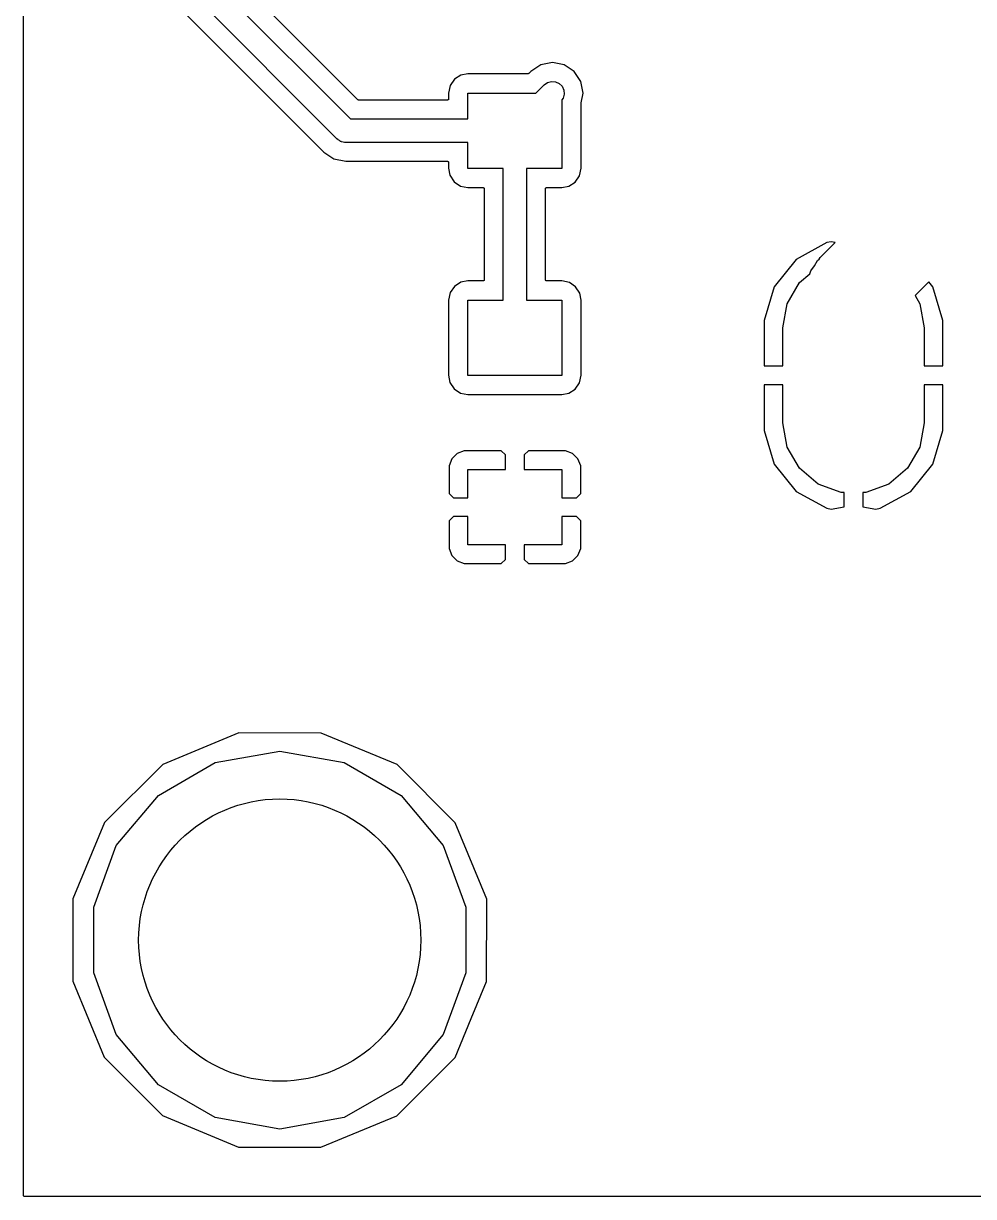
# Model space of a CAD drawing. Extents: x 0.3 to 75.7, y -92.7 to -0.5.
# Drawn here: x 0.28 to 10.38, y -92.72 to -80.26 of the extents above; entities that cross this region are included whole.
import ezdxf

# ---------------------------------------------------------------- set-up
doc = ezdxf.new("R2010")
doc.units = 0
doc.header["$MEASUREMENT"] = 0
doc.layers.add('BLACK', color=7, linetype='CONTINUOUS')

msp = doc.modelspace()

# ---------------------------------------------------------------- linework, layer by layer
at = {"layer": 'Black'}
for p, q in [((2.23999, -79.7632), (3.75178, -81.275)), ((3.83081, -81.0712), (2.45382, -79.6942)), ((0.275, -84.9576), (0.275, -79.7917)), ((3.61161, -81.4884), (2.06306, -79.9398)), ((1.99417, -80.1538), (3.46929, -81.6289)), ((5.77573, -80.7), (5.66929, -80.7711)), ((5.9, -80.6753), (5.77573, -80.7)), ((6.02427, -80.7), (5.9, -80.6753)), ((6.12963, -80.7704), (6.02427, -80.7)), ((4.85782, -80.8538), (4.81216, -80.9207)), ((4.92597, -80.81), (4.85782, -80.8538)), ((5.00121, -80.7958), (4.92597, -80.81)), ((5.63917, -80.7958), (5.00121, -80.7958)), ((5.63973, -80.7957), (5.63917, -80.7958)), ((5.6403, -80.7958), (5.63973, -80.7957)), ((5.64194, -80.7953), (5.6403, -80.7958)), ((5.64361, -80.795), (5.64194, -80.7953)), ((5.64411, -80.7948), (5.64361, -80.795)), ((5.64466, -80.7946), (5.64411, -80.7948)), ((5.64605, -80.7936), (5.64466, -80.7946)), ((5.64752, -80.7928), (5.64605, -80.7936)), ((5.64789, -80.7923), (5.64752, -80.7928)), ((5.64836, -80.792), (5.64789, -80.7923)), ((5.66929, -80.7711), (5.64836, -80.792)), ((5.81161, -80.9116), (5.84717, -80.8867)), ((5.84717, -80.8867), (5.8891, -80.8755)), ((5.8891, -80.8755), (5.93235, -80.8793)), ((5.93235, -80.8793), (5.9717, -80.8976)), ((6.20003, -80.8757), (6.12963, -80.7704)), ((6.22475, -81), (6.20003, -80.8757)), ((4.81216, -80.9207), (4.79583, -81.0013)), ((4.79583, -81.0013), (4.79583, -81.062)), ((5, -81.275), (5, -81)), ((5, -81), (5.72322, -81)), ((5.72322, -81), (5.81161, -80.9116)), ((5.9717, -80.8976), (6.00239, -80.9283)), ((6.00239, -80.9283), (6.02074, -80.9676)), ((6.02452, -81.0109), (6.01329, -81.0528)), ((6.02074, -80.9676), (6.02452, -81.0109)), ((6.20442, -81.1022), (6.22475, -81)), ((3.83128, -81.0715), (3.83081, -81.0712)), ((3.83165, -81.072), (3.83128, -81.0715)), ((3.83312, -81.0728), (3.83165, -81.072)), ((3.83451, -81.0738), (3.83312, -81.0728)), ((3.83506, -81.0739), (3.83451, -81.0738)), ((3.83556, -81.0742), (3.83506, -81.0739)), ((3.83723, -81.0745), (3.83556, -81.0742)), ((3.83887, -81.075), (3.83723, -81.0745)), ((3.83944, -81.0749), (3.83887, -81.075)), ((3.84, -81.075), (3.83944, -81.0749)), ((4.78283, -81.075), (3.84, -81.075)), ((4.78395, -81.0748), (4.78283, -81.075)), ((4.78508, -81.0748), (4.78395, -81.0748)), ((4.78615, -81.0744), (4.78508, -81.0748)), ((4.78727, -81.0742), (4.78615, -81.0744)), ((4.78826, -81.0736), (4.78727, -81.0742)), ((4.78933, -81.0733), (4.78826, -81.0736)), ((4.7902, -81.0725), (4.78933, -81.0733)), ((4.79118, -81.072), (4.7902, -81.0725)), ((4.79191, -81.0711), (4.79118, -81.072)), ((4.79279, -81.0704), (4.79191, -81.0711)), ((4.79336, -81.0694), (4.79279, -81.0704)), ((4.79409, -81.0685), (4.79336, -81.0694)), ((4.79447, -81.0674), (4.79409, -81.0685)), ((4.79504, -81.0664), (4.79447, -81.0674)), ((4.79524, -81.0653), (4.79504, -81.0664)), ((4.79563, -81.0643), (4.79524, -81.0653)), ((4.79583, -81.062), (4.79563, -81.0631)), ((4.79563, -81.0631), (4.79563, -81.0643)), ((6.01329, -81.0528), (6, -81.0718)), ((6, -81.0718), (6, -81.8)), ((6.20417, -81.1047), (6.20439, -81.1034)), ((6.20417, -81.7987), (6.20417, -81.1047)), ((6.20439, -81.1034), (6.20442, -81.1022)), ((3.75178, -81.275), (5, -81.275)), ((3.61612, -81.4915), (3.61161, -81.4884)), ((3.61965, -81.4958), (3.61612, -81.4915)), ((3.6338, -81.5039), (3.61965, -81.4958)), ((3.64717, -81.5133), (3.6338, -81.5039)), ((3.65248, -81.5147), (3.64717, -81.5133)), ((3.65725, -81.5175), (3.65248, -81.5147)), ((3.67333, -81.5203), (3.65725, -81.5175)), ((3.46929, -81.6289), (3.57573, -81.7)), ((3.6891, -81.5245), (3.67333, -81.5203)), ((3.69458, -81.524), (3.6891, -81.5245)), ((3.7, -81.525), (3.69458, -81.524)), ((5, -81.525), (3.7, -81.525)), ((5, -81.8), (5, -81.525)), ((3.57573, -81.7), (3.70128, -81.725)), ((3.70128, -81.725), (4.78283, -81.725)), ((4.78283, -81.725), (4.78395, -81.7252)), ((4.78395, -81.7252), (4.78508, -81.7252)), ((4.78508, -81.7252), (4.78615, -81.7256)), ((4.78615, -81.7256), (4.78727, -81.7258)), ((4.78727, -81.7258), (4.78826, -81.7264)), ((4.78826, -81.7264), (4.78933, -81.7267)), ((4.78933, -81.7267), (4.7902, -81.7275)), ((4.7902, -81.7275), (4.79118, -81.728)), ((4.79118, -81.728), (4.79191, -81.7289)), ((4.79191, -81.7289), (4.79279, -81.7296)), ((4.79279, -81.7296), (4.79336, -81.7306)), ((4.79336, -81.7306), (4.79409, -81.7315)), ((4.79409, -81.7315), (4.79447, -81.7326)), ((4.79447, -81.7326), (4.79504, -81.7336)), ((4.79504, -81.7336), (4.79524, -81.7347)), ((4.79524, -81.7347), (4.79563, -81.7357)), ((4.79563, -81.7357), (4.79563, -81.7369)), ((4.79563, -81.7369), (4.79583, -81.738)), ((4.79583, -81.738), (4.79583, -81.7988)), ((4.79583, -81.7988), (4.80999, -81.874)), ((4.80999, -81.874), (4.85384, -81.9422)), ((5.375, -81.8), (5, -81.8)), ((5.375, -83.2), (5.375, -81.8)), ((6, -81.8), (5.625, -81.8)), ((5.625, -81.8), (5.625, -83.2)), ((6.14218, -81.9462), (6.18784, -81.8793)), ((6.18784, -81.8793), (6.20417, -81.7987)), ((4.85384, -81.9422), (4.92067, -81.9878)), ((4.92067, -81.9878), (5.0013, -82.0042)), ((5.0013, -82.0042), (5.162, -82.0042)), ((5.162, -82.0042), (5.16312, -82.0044)), ((5.16312, -82.0044), (5.16426, -82.0044)), ((5.16426, -82.0044), (5.16533, -82.0048)), ((5.16533, -82.0048), (5.16645, -82.005)), ((5.16645, -82.005), (5.16743, -82.0055)), ((5.16743, -82.0055), (5.1685, -82.0059)), ((5.1685, -82.0059), (5.16937, -82.0066)), ((5.16937, -82.0066), (5.17036, -82.0072)), ((5.17036, -82.0072), (5.17109, -82.0081)), ((5.17109, -82.0081), (5.17196, -82.0088)), ((5.17196, -82.0088), (5.17253, -82.0098)), ((5.17253, -82.0098), (5.17326, -82.0107)), ((5.17326, -82.0107), (5.17365, -82.0117)), ((5.17365, -82.0117), (5.17422, -82.0127)), ((5.17422, -82.0127), (5.17441, -82.0138)), ((5.17441, -82.0138), (5.1748, -82.0149)), ((5.1748, -82.0149), (5.1748, -82.0161)), ((5.1748, -82.0161), (5.175, -82.0172)), ((5.825, -82.0172), (5.8252, -82.0161)), ((5.8252, -82.0149), (5.82559, -82.0138)), ((5.8252, -82.0161), (5.8252, -82.0149)), ((5.82559, -82.0138), (5.82578, -82.0127)), ((5.82578, -82.0127), (5.82635, -82.0117)), ((5.82635, -82.0117), (5.82674, -82.0107)), ((5.82674, -82.0107), (5.82747, -82.0098)), ((5.82747, -82.0098), (5.82804, -82.0088)), ((5.82804, -82.0088), (5.82891, -82.0081)), ((5.82891, -82.0081), (5.82964, -82.0072)), ((5.82964, -82.0072), (5.83063, -82.0066)), ((5.83063, -82.0066), (5.8315, -82.0059)), ((5.8315, -82.0059), (5.83257, -82.0055)), ((5.83257, -82.0055), (5.83355, -82.005)), ((5.83355, -82.005), (5.83467, -82.0048)), ((5.83467, -82.0048), (5.83574, -82.0044)), ((5.83574, -82.0044), (5.83688, -82.0044)), ((5.83688, -82.0044), (5.838, -82.0042)), ((5.838, -82.0042), (5.99879, -82.0042)), ((5.99879, -82.0042), (6.07403, -81.99)), ((6.07403, -81.99), (6.14218, -81.9462)), ((5.175, -82.0172), (5.175, -82.9828)), ((5.825, -82.9828), (5.825, -82.0172)), ((8.81636, -82.5894), (8.48907, -82.7677)), ((8.74645, -82.7464), (8.9055, -82.5874)), ((8.86414, -82.5796), (8.81636, -82.5894)), ((8.9055, -82.5874), (8.86414, -82.5796)), ((8.71698, -82.7786), (8.73383, -82.7645)), ((8.73383, -82.7645), (8.74645, -82.7464)), ((8.48907, -82.7677), (8.25534, -83.0573)), ((8.64115, -82.9099), (8.64685, -82.8887)), ((8.64685, -82.8887), (8.68431, -82.8352)), ((8.68431, -82.8352), (8.71698, -82.7786)), ((4.92597, -83.01), (4.85782, -83.0538)), ((5.00121, -82.9958), (4.92597, -83.01)), ((5.162, -82.9958), (5.00121, -82.9958)), ((5.16312, -82.9956), (5.162, -82.9958)), ((5.16426, -82.9956), (5.16312, -82.9956)), ((5.16533, -82.9952), (5.16426, -82.9956)), ((5.16645, -82.995), (5.16533, -82.9952)), ((5.16743, -82.9945), (5.16645, -82.995)), ((5.1685, -82.9941), (5.16743, -82.9945)), ((5.16937, -82.9934), (5.1685, -82.9941)), ((5.17036, -82.9928), (5.16937, -82.9934)), ((5.17109, -82.9919), (5.17036, -82.9928)), ((5.17196, -82.9912), (5.17109, -82.9919)), ((5.17253, -82.9902), (5.17196, -82.9912)), ((5.17326, -82.9893), (5.17253, -82.9902)), ((5.17365, -82.9883), (5.17326, -82.9893)), ((5.17422, -82.9873), (5.17365, -82.9883)), ((5.17441, -82.9862), (5.17422, -82.9873)), ((5.1748, -82.9851), (5.17441, -82.9862)), ((5.175, -82.9828), (5.1748, -82.9839)), ((5.1748, -82.9839), (5.1748, -82.9851)), ((5.8252, -82.9839), (5.825, -82.9828)), ((5.8252, -82.9851), (5.8252, -82.9839)), ((5.82559, -82.9862), (5.8252, -82.9851)), ((5.82578, -82.9873), (5.82559, -82.9862)), ((5.82635, -82.9883), (5.82578, -82.9873)), ((5.82674, -82.9893), (5.82635, -82.9883)), ((5.82747, -82.9902), (5.82674, -82.9893)), ((5.82804, -82.9912), (5.82747, -82.9902)), ((5.82891, -82.9919), (5.82804, -82.9912)), ((5.82964, -82.9928), (5.82891, -82.9919)), ((5.83063, -82.9934), (5.82964, -82.9928)), ((5.8315, -82.9941), (5.83063, -82.9934)), ((5.83257, -82.9945), (5.8315, -82.9941)), ((5.83355, -82.995), (5.83257, -82.9945)), ((5.83467, -82.9952), (5.83355, -82.995)), ((5.83574, -82.9956), (5.83467, -82.9952)), ((5.83688, -82.9956), (5.83574, -82.9956)), ((5.838, -82.9958), (5.83688, -82.9956)), ((5.9987, -82.9958), (5.838, -82.9958)), ((6.07933, -83.0122), (5.9987, -82.9958)), ((6.14616, -83.0578), (6.07933, -83.0122)), ((8.39523, -83.2387), (8.52547, -83.0131)), ((8.52547, -83.0131), (8.6343, -82.9218)), ((8.6343, -82.9218), (8.64115, -82.9099)), ((9.90231, -83.0048), (9.75485, -83.1523)), ((9.94466, -83.0573), (9.90231, -83.0048)), ((4.81216, -83.1207), (4.79583, -83.2013)), ((4.85782, -83.0538), (4.81216, -83.1207)), ((6.19001, -83.126), (6.14616, -83.0578)), ((6.20417, -83.2012), (6.19001, -83.126)), ((8.25534, -83.0573), (8.15, -83.4149)), ((10.05, -83.4149), (9.94466, -83.0573)), ((4.79583, -83.2013), (4.79583, -83.9988)), ((5, -84), (5, -83.2)), ((5, -83.2), (5.375, -83.2)), ((5.625, -83.2), (6, -83.2)), ((6, -83.2), (6, -84)), ((6.20417, -83.413), (6.20417, -83.2012)), ((8.35, -83.4952), (8.39523, -83.2387)), ((9.75485, -83.1523), (9.80477, -83.2387)), ((9.80477, -83.2387), (9.85, -83.4952)), ((6.20417, -83.9987), (6.20417, -83.413)), ((8.15, -83.4149), (8.15, -83.9)), ((8.35, -83.9), (8.35, -83.4952)), ((9.85, -83.4952), (9.85, -83.9)), ((10.05, -83.4713), (10.05, -83.4149)), ((10.05, -83.9), (10.05, -83.4713)), ((4.79583, -83.9988), (4.80999, -84.074)), ((6, -84), (5, -84)), ((6.18784, -84.0793), (6.20417, -83.9987)), ((8.15, -83.9), (8.35, -83.9)), ((9.85, -83.9), (10.05, -83.9)), ((4.80999, -84.074), (4.85384, -84.1422)), ((6.14218, -84.1462), (6.18761, -84.0797)), ((6.18761, -84.0797), (6.18762, -84.0797)), ((6.18762, -84.0797), (6.18784, -84.0793)), ((8.15, -84.1), (8.15, -84.5851)), ((8.35, -84.1), (8.15, -84.1)), ((8.35, -84.5048), (8.35, -84.1)), ((9.85, -84.1), (9.85, -84.5048)), ((10.05, -84.1), (9.85, -84.1)), ((10.05, -84.5851), (10.05, -84.1)), ((4.85384, -84.1422), (4.92067, -84.1878)), ((4.92067, -84.1878), (5.0013, -84.2042)), ((5.0013, -84.2042), (5.99879, -84.2042)), ((5.99879, -84.2042), (6.07403, -84.19)), ((6.07403, -84.19), (6.14218, -84.1462)), ((8.39523, -84.7613), (8.35, -84.5048)), ((9.85, -84.5048), (9.80477, -84.7613)), ((8.15, -84.5851), (8.25534, -84.9427)), ((9.94466, -84.9427), (10.05, -84.5851)), ((4.88671, -84.8304), (4.83045, -84.8867)), ((4.96022, -84.8), (4.88671, -84.8304)), ((5.35437, -84.8), (4.96022, -84.8)), ((5.4, -84.8456), (5.35437, -84.8)), ((5.4, -85), (5.4, -84.8456)), ((5.64563, -84.8), (5.6, -84.8456)), ((5.6, -84.8456), (5.6, -85)), ((6.03978, -84.8), (5.64563, -84.8)), ((6.11329, -84.8304), (6.03978, -84.8)), ((6.16955, -84.8867), (6.11329, -84.8304)), ((8.52547, -84.9869), (8.39523, -84.7613)), ((9.80477, -84.7613), (9.67453, -84.9869)), ((0.275, -85.5403), (0.275, -84.9576)), ((4.83045, -84.8867), (4.8, -84.9602)), ((4.8, -84.9602), (4.8, -85.2544)), ((5, -85.3), (5, -85)), ((5, -85), (5.4, -85)), ((5.6, -85), (6, -85)), ((6, -85), (6, -85.3)), ((6.2, -84.9602), (6.16955, -84.8867)), ((6.2, -85.2544), (6.2, -84.9602)), ((8.25534, -84.9427), (8.48907, -85.2323)), ((8.725, -85.1543), (8.52547, -84.9869)), ((9.67453, -84.9869), (9.475, -85.1543)), ((9.71093, -85.2323), (9.94466, -84.9427)), ((4.8, -85.2544), (4.84563, -85.3)), ((6.15437, -85.3), (6.2, -85.2544)), ((8.48907, -85.2323), (8.81636, -85.4106)), ((8.96976, -85.2434), (8.725, -85.1543)), ((9, -85.2434), (8.96976, -85.2434)), ((9, -85.3948), (9, -85.2434)), ((9.23024, -85.2434), (9.2, -85.2434)), ((9.2, -85.2434), (9.2, -85.3948)), ((9.475, -85.1543), (9.23024, -85.2434)), ((9.38364, -85.4106), (9.71093, -85.2323)), ((4.84563, -85.3), (5, -85.3)), ((6, -85.3), (6.15437, -85.3)), ((4.84563, -85.5), (4.8, -85.5456)), ((5, -85.5), (4.84563, -85.5)), ((5, -85.8), (5, -85.5)), ((6, -85.5), (6, -85.8)), ((6.15437, -85.5), (6, -85.5)), ((6.2, -85.5456), (6.15437, -85.5)), ((8.81636, -85.4106), (8.86414, -85.4204)), ((8.86414, -85.4204), (9, -85.3948)), ((9.2, -85.3948), (9.33586, -85.4204)), ((9.33586, -85.4204), (9.38364, -85.4106)), ((0.275, -87.5), (0.275, -85.5403)), ((4.8, -85.5456), (4.8, -85.8398)), ((6.2, -85.8398), (6.2, -85.5456)), ((4.8, -85.8398), (4.83045, -85.9133)), ((5.4, -85.8), (5, -85.8)), ((5.4, -85.9544), (5.4, -85.8)), ((6, -85.8), (5.6, -85.8)), ((5.6, -85.8), (5.6, -85.9544)), ((6.16955, -85.9133), (6.2, -85.8398)), ((4.83045, -85.9133), (4.88671, -85.9696)), ((4.88671, -85.9696), (4.96022, -86)), ((4.96022, -86), (5.35437, -86)), ((5.35437, -86), (5.4, -85.9544)), ((5.6, -85.9544), (5.64563, -86)), ((5.64563, -86), (6.03978, -86)), ((6.03978, -86), (6.11329, -85.9696)), ((6.11329, -85.9696), (6.16955, -85.9133)), ((0.275, -90.4383), (0.275, -87.5)), ((2.56431, -87.7996), (1.75543, -88.1338)), ((3.43953, -87.8004), (2.56431, -87.7996)), ((4.24783, -88.136), (3.43953, -87.8004)), ((2.31335, -88.1134), (3, -87.9924)), ((3, -87.9924), (3.68665, -88.1134)), ((1.70951, -88.4621), (2.31335, -88.1134)), ((3.68665, -88.1134), (4.29049, -88.4621)), ((1.75543, -88.1338), (1.13602, -88.7522)), ((4.86616, -88.7554), (4.24783, -88.136)), ((1.26133, -88.9962), (1.70951, -88.4621)), ((4.29049, -88.4621), (4.73867, -88.9962)), ((1.13602, -88.7522), (0.80038, -89.5605)), ((5.20038, -89.5643), (4.86616, -88.7554)), ((1.02286, -89.6514), (1.26133, -88.9962)), ((4.73867, -88.9962), (4.97714, -89.6514)), ((0.80038, -89.5605), (0.79962, -90.4357)), ((5.19962, -90.4395), (5.20038, -89.5643)), ((1.02286, -90.3486), (1.02286, -89.6514)), ((4.97714, -89.6514), (4.97714, -90.3486)), ((1.26133, -91.0038), (1.02286, -90.3486)), ((4.97714, -90.3486), (4.73867, -91.0038)), ((0.275, -92.712), (0.275, -90.4383)), ((0.79962, -90.4357), (1.13384, -91.2446)), ((5.03571, -90.8343), (5.19962, -90.4395)), ((4.86398, -91.2478), (5.03571, -90.8343)), ((5.03571, -90.8343), (5.03571, -90.8343)), ((1.70951, -91.5379), (1.26133, -91.0038)), ((4.73867, -91.0038), (4.29049, -91.5379)), ((1.13384, -91.2446), (1.75217, -91.864)), ((4.24457, -91.8662), (4.86398, -91.2478)), ((2.31335, -91.8866), (1.70951, -91.5379)), ((4.29049, -91.5379), (3.68665, -91.8866)), ((1.75217, -91.864), (2.56047, -92.1996)), ((3, -92.0076), (2.31335, -91.8866)), ((3.68665, -91.8866), (3, -92.0076)), ((3.43569, -92.2004), (4.24457, -91.8662)), ((2.56047, -92.1996), (3.43569, -92.2004)), ((0.2752, -92.7131), (0.275, -92.712)), ((0.2752, -92.7143), (0.2752, -92.7131)), ((0.27559, -92.7153), (0.2752, -92.7143)), ((0.27578, -92.7164), (0.27559, -92.7153)), ((0.27635, -92.7174), (0.27578, -92.7164)), ((0.27674, -92.7185), (0.27635, -92.7174)), ((0.27747, -92.7194), (0.27674, -92.7185)), ((0.27804, -92.7204), (0.27747, -92.7194)), ((0.27891, -92.7211), (0.27804, -92.7204)), ((0.27964, -92.722), (0.27891, -92.7211)), ((0.28063, -92.7225), (0.27964, -92.722)), ((0.2815, -92.7233), (0.28063, -92.7225)), ((0.28257, -92.7236), (0.2815, -92.7233)), ((0.28355, -92.7242), (0.28257, -92.7236)), ((0.28467, -92.7244), (0.28355, -92.7242)), ((0.28574, -92.7248), (0.28467, -92.7244)), ((0.28688, -92.7248), (0.28574, -92.7248)), ((0.288, -92.725), (0.28688, -92.7248)), ((75.712, -92.725), (0.288, -92.725))]:
    msp.add_line(p, q, dxfattribs=at)
msp.add_circle((3, -90), 1.5, dxfattribs=at)

doc.saveas('drawing.dxf')
